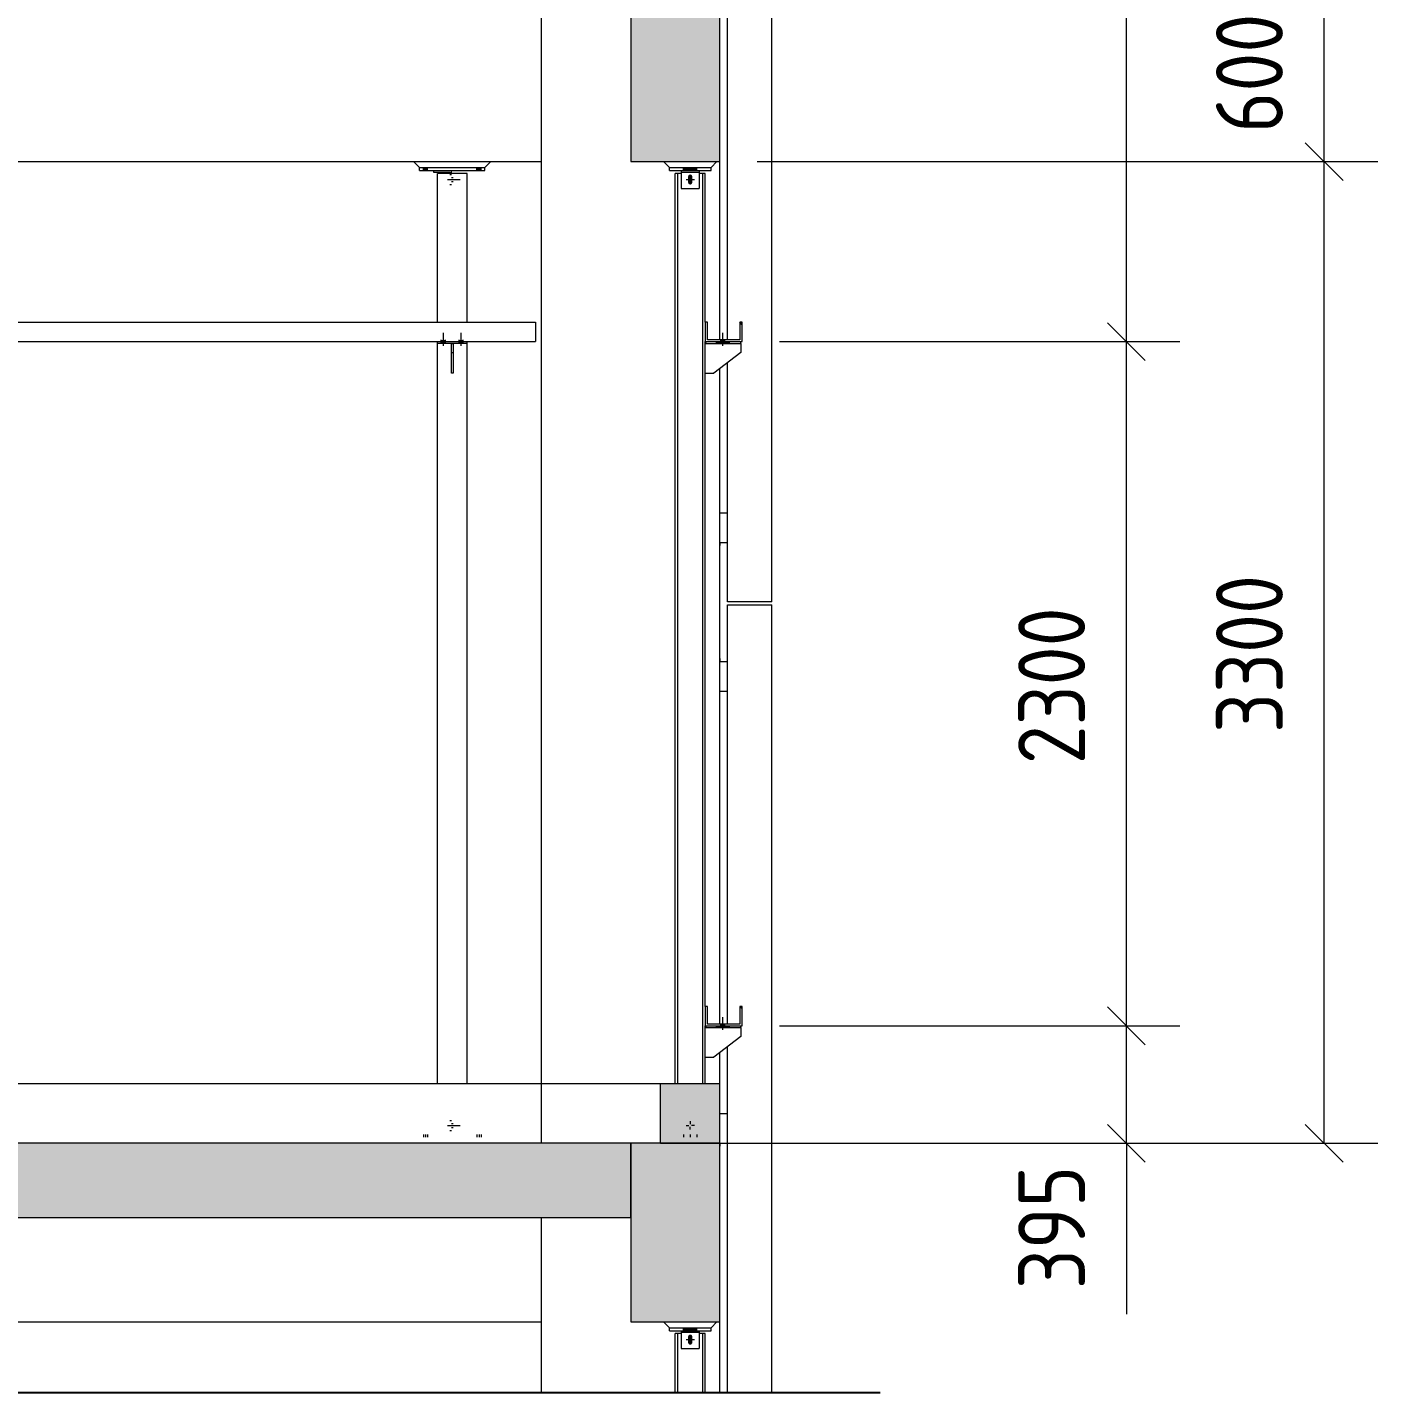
# Model space of a CAD drawing. Header units: millimetres. Extents: x -187664 to 435448, y -313239 to 299894.
# Drawn here: x 114289 to 118829, y -116743 to -112153 of the extents above; entities that cross this region are included whole.
import ezdxf

# ---------------------------------------------------------------- set-up
doc = ezdxf.new("R2010")
doc.units = ezdxf.units.MM
doc.linetypes.add('XKITLINE00', pattern=[0])
doc.linetypes.add('XKITLINE02', pattern=[4, 2, -2])
doc.layers.add('000 - EXISTING_CONCRETE_MAIN_COLOR_1', color=7, linetype='Continuous')
doc.layers.add('000 - EXISTING_PRECAST_MAIN_COLOR_1', color=7, linetype='Continuous')
doc.layers.add('000 - EXISTING_STEEL-STRUCTURE_DEF_SUB', color=7, linetype='Continuous', plot=False)
for name, color, linetype, lineweight in [('Bolt', 7, 'Continuous', 0), ('Part', 7, 'Continuous', 0), ('Z-DIMENSIONS', 7, 'Continuous', 0)]:
    doc.layers.add(name, color=color, linetype=linetype, lineweight=lineweight)
doc.styles.add('ISOCPEUR', font='isocpeur.ttf')

# ---------------------------------------------------------------- blocks, each defined once
blk = doc.blocks.new('*A9594')
at = {"layer": 'Part'}
blk.add_hatch(color=7, dxfattribs=at).paths.add_polyline_path([(866.566, -4.171), (866.566, 0.629), (868.966, 0.629), (868.966, -4.171)], flags=17)
blk = doc.blocks.new('*A9695')
at = {"layer": 'Part'}
blk.add_hatch(color=7, dxfattribs=at).paths.add_polyline_path([(867.366, 0.629), (867.366, 2.229), (868.966, 2.229), (868.966, 0.629)], flags=17)
blk = doc.blocks.new('*A9796')
at = {"layer": 'Part'}
blk.add_hatch(color=7, dxfattribs=at).paths.add_polyline_path([(866.566, -1.371), (762.273, -1.371), (762.273, 0.629), (866.566, 0.629)], flags=17)
blk = doc.blocks.new('*A105104')
at = {"layer": 'Part'}
blk.add_hatch(color=7, dxfattribs=at).paths.add_polyline_path([(866.566, 27.029), (866.566, 31.829), (868.966, 31.829), (868.966, 27.029)], flags=17)
blk = doc.blocks.new('*A234233')
at = {"layer": '000 - EXISTING_STEEL-STRUCTURE_DEF_SUB', "color": 7, "linetype": 'XKITLINE00', "lineweight": 0}
blk.add_line((869.566125, 4.244862), (869.502125, 4.308862), dxfattribs=at)
blk = doc.blocks.new('*A250249')
at = {"layer": '000 - EXISTING_STEEL-STRUCTURE_DEF_SUB', "color": 7, "linetype": 'XKITLINE00', "lineweight": 0}
for p in [(869.566125, 22.644862), (869.502125, 22.708862)]:
    blk.add_line(p, (869.502125, 22.708862), dxfattribs=at)
blk = doc.blocks.new('*A25872507')
at = {"layer": 'Part', "color": 7, "linetype": 'XKITLINE00', "lineweight": 0}
for p, q in [((862.16613, 26.708862), (861.36613, 26.708862)), ((861.36613, 22.708862), (861.36613, 26.708862)), ((862.16613, 22.708862), (862.16613, 26.708862)), ((861.36613, 2.228857), (861.36613, 22.140862)), ((862.16613, 2.228857), (862.16613, 22.140862))]:
    blk.add_line(p, q, dxfattribs=at)
blk = doc.blocks.new('*A25892509')
at = {"layer": 'Bolt', "color": 7, "linetype": 'XKITLINE02', "lineweight": 0}
for p, q in [((861.63877, 1.108862), (861.98213, 1.108862)), ((861.70213, 1.244862), (861.74213, 1.244862)), ((861.74213, 1.164862), (861.79013, 1.164862)), ((861.70213, 0.972862), (861.74213, 0.972862)), ((861.74213, 1.052862), (861.79013, 1.052862))]:
    blk.add_line(p, q, dxfattribs=at)
blk = doc.blocks.new('*A25902510')
at = {"layer": 'Bolt', "color": 7, "linetype": 'XKITLINE02', "lineweight": 0}
for p, q in [((860.99013, 0.868862), (860.99013, 0.788862)), ((861.04613, 0.868862), (861.04613, 0.788862)), ((861.10213, 0.868862), (861.10213, 0.788862)), ((862.43013, 0.868862), (862.43013, 0.788862)), ((862.48613, 0.868862), (862.48613, 0.788862)), ((862.54213, 0.868862), (862.54213, 0.788862))]:
    blk.add_line(p, q, dxfattribs=at)
blk = doc.blocks.new('*A25932513')
at = {"layer": 'Part', "color": 7, "linetype": 'XKITLINE00', "lineweight": 0}
for p, q in [((864.166152, 0.628857), (864.166152, 65.028862)), ((868.966152, 22.236862), (868.966152, 27.028862)), ((868.966152, 3.836862), (868.966152, 21.465328)), ((868.966152, 2.228857), (868.966152, 3.065328)), ((864.166152, -6.078645), (864.166152, -1.371143)), ((868.966152, -6.078645), (868.966152, -4.171138))]:
    blk.add_line(p, q, dxfattribs=at)
blk = doc.blocks.new('*A25942514')
at = {"layer": '000 - EXISTING_STEEL-STRUCTURE_DEF_SUB', "color": 7, "linetype": 'XKITLINE00', "lineweight": 0}
for p, q in [((867.926151, -4.491138), (867.766125, -4.491138)), ((867.766125, -6.078645), (867.766125, -4.491138)), ((867.830125, -6.078645), (867.830125, -4.491138)), ((868.566125, -4.491138), (868.406151, -4.491138)), ((868.502125, -6.078645), (868.502125, -4.491138)), ((868.566125, -6.078645), (868.566125, -4.491138))]:
    blk.add_line(p, q, dxfattribs=at)
blk = doc.blocks.new('*A25952515')
at = {"layer": '000 - EXISTING_STEEL-STRUCTURE_DEF_SUB'}
blk.add_hatch(color=7, dxfattribs=at).paths.add_polyline_path([(867.99, -4.411), (867.99, -4.331), (868.342, -4.331), (868.342, -4.411)], flags=17)
at = {"layer": '000 - EXISTING_STEEL-STRUCTURE_DEF_SUB', "color": 7, "linetype": 'XKITLINE00', "lineweight": 0}
for p, q in [((867.99, -4.411), (867.99, -4.331)), ((868.166, -4.411), (868.166, -4.331)), ((868.342, -4.411), (868.342, -4.331))]:
    blk.add_line(p, q, dxfattribs=at)
at = {"layer": '000 - EXISTING_STEEL-STRUCTURE_DEF_SUB', "color": 7, "linetype": 'XKITLINE02', "lineweight": 0}
for p, q in [((867.99, -4.411), (867.99, -4.331)), ((868.166, -4.411), (868.166, -4.331)), ((868.342, -4.411), (868.342, -4.331))]:
    blk.add_line(p, q, dxfattribs=at)
blk = doc.blocks.new('*A25962516')
at = {"layer": '000 - EXISTING_STEEL-STRUCTURE_DEF_SUB'}
blk.add_hatch(color=7, dxfattribs=at).paths.add_polyline_path([(868.166, -4.787), (868.145, -4.783), (868.127, -4.771), (868.114, -4.753), (868.11, -4.731), (868.11, -4.571), (868.114, -4.55), (868.127, -4.532), (868.145, -4.519), (868.166, -4.515), (868.188, -4.519), (868.206, -4.532), (868.218, -4.55), (868.222, -4.571), (868.222, -4.731), (868.218, -4.753), (868.206, -4.771), (868.188, -4.783)], flags=17)
at = {"layer": '000 - EXISTING_STEEL-STRUCTURE_DEF_SUB', "color": 7, "linetype": 'XKITLINE00', "lineweight": 0}
for p, q in [((868.054, -4.651), (868.278, -4.651)), ((868.166, -4.539), (868.166, -4.763))]:
    blk.add_line(p, q, dxfattribs=at)
blk = doc.blocks.new('*A25972517')
at = {"layer": '000 - EXISTING_STEEL-STRUCTURE_DEF_SUB', "color": 7, "linetype": 'XKITLINE00', "lineweight": 0}
for p, q in [((867.926151, -4.411138), (867.926151, -4.891138)), ((867.926151, -4.451138), (868.406151, -4.451138)), ((868.406151, -4.411138), (868.406151, -4.891138)), ((867.926151, -4.891138), (868.406151, -4.891138))]:
    blk.add_line(p, q, dxfattribs=at)
blk = doc.blocks.new('*A25982518')
at = {"layer": '000 - EXISTING_STEEL-STRUCTURE_DEF_SUB', "color": 7, "linetype": 'XKITLINE00', "lineweight": 0}
for p, q in [((867.446125, -4.171138), (867.606125, -4.331138)), ((867.606125, -4.331138), (868.726125, -4.331138)), ((868.726125, -4.331138), (868.886125, -4.171138))]:
    blk.add_line(p, q, dxfattribs=at)
blk = doc.blocks.new('*A25992519')
at = {"layer": '000 - EXISTING_STEEL-STRUCTURE_DEF_SUB', "color": 7, "linetype": 'XKITLINE00', "lineweight": 0}
for p, q in [((867.606125, -4.411138), (867.606125, -4.331138)), ((867.606125, -4.331138), (868.726125, -4.331138)), ((868.726125, -4.411138), (868.726125, -4.331138)), ((867.606125, -4.411138), (868.726125, -4.411138))]:
    blk.add_line(p, q, dxfattribs=at)
blk = doc.blocks.new('*A26002520')
at = {"layer": '000 - EXISTING_STEEL-STRUCTURE_DEF_SUB', "color": 7, "linetype": 'XKITLINE00', "lineweight": 0}
for p, q in [((868.630125, 4.308862), (868.566125, 4.308862)), ((868.566125, 4.308862), (868.566125, 3.788862)), ((868.630125, 3.836862), (868.630125, 4.308862)), ((869.566125, 4.308862), (869.502125, 4.308862)), ((869.502125, 4.308862), (869.502125, 3.836862)), ((869.566125, 3.788862), (869.566125, 4.308862)), ((868.566125, 3.788862), (869.566125, 3.788862)), ((869.502125, 3.836862), (868.630125, 3.836862))]:
    blk.add_line(p, q, dxfattribs=at)
blk = doc.blocks.new('*A26012521')
at = {"layer": 'Part', "color": 7, "linetype": 'XKITLINE00', "lineweight": 0}
for p, q in [((868.966152, 0.628862), (866.566152, 0.628862)), ((866.566152, 0.628862), (866.566152, -4.171138)), ((868.966152, -4.171138), (868.966152, 0.628862)), ((866.566152, -4.171138), (868.966152, -4.171138))]:
    blk.add_line(p, q, dxfattribs=at)
blk = doc.blocks.new('*A26022522')
at = {"layer": '000 - EXISTING_STEEL-STRUCTURE_DEF_SUB', "color": 7, "linetype": 'XKITLINE00', "lineweight": 0}
for p, q in [((867.926151, 26.708862), (867.766125, 26.708862)), ((867.766125, 2.228857), (867.766125, 26.708862)), ((867.830125, 2.228857), (867.830125, 26.708862)), ((868.566125, 26.708862), (868.406151, 26.708862)), ((868.502125, 2.228857), (868.502125, 26.708862)), ((868.566125, 22.708862), (868.566125, 26.708862)), ((868.566125, 4.308862), (868.566125, 22.188862)), ((868.566125, 2.228857), (868.566125, 3.788862))]:
    blk.add_line(p, q, dxfattribs=at)
blk = doc.blocks.new('*A26032523')
at = {"layer": '000 - EXISTING_PRECAST_MAIN_COLOR_1', "color": 7, "linetype": 'XKITLINE00', "lineweight": 0}
for p, q in [((869.166145, 3.836862), (869.166145, 15.108862)), ((869.166145, 15.108862), (870.366145, 15.108862)), ((870.366145, -6.078645), (870.366145, 15.108862)), ((869.166145, -6.078645), (869.166145, 3.220878))]:
    blk.add_line(p, q, dxfattribs=at)
blk = doc.blocks.new('*A26042524')
at = {"layer": '000 - EXISTING_PRECAST_MAIN_COLOR_1', "color": 7, "linetype": 'XKITLINE00', "lineweight": 0}
for p, q in [((869.166145, 39.108862), (870.366145, 39.108862)), ((869.166145, 22.236862), (869.166145, 39.108862)), ((870.366145, 15.188862), (870.366145, 39.108862)), ((869.166145, 15.188862), (869.166145, 21.620878)), ((870.366145, 15.188862), (869.166145, 15.188862))]:
    blk.add_line(p, q, dxfattribs=at)
blk = doc.blocks.new('*A26052525')
at = {"layer": 'Part', "color": 7, "linetype": 'XKITLINE00', "lineweight": 0}
for p, q in [((868.968635, 0.628862), (868.966152, 0.628862)), ((868.966152, 0.548862), (868.968635, 0.548862)), ((868.968635, 0.548862), (868.968635, 0.628862))]:
    blk.add_line(p, q, dxfattribs=at)
blk = doc.blocks.new('*A26062526')
at = {"layer": 'Bolt', "color": 7, "linetype": 'XKITLINE02', "lineweight": 0}
for p, q in [((867.990125, 0.868862), (867.990125, 0.788862)), ((867.990125, 0.868862), (867.990125, 0.788862)), ((868.166125, 0.868862), (868.166125, 0.788862)), ((868.166125, 0.868862), (868.166125, 0.788862)), ((868.342125, 0.868862), (868.342125, 0.788862)), ((868.342125, 0.868862), (868.342125, 0.788862))]:
    blk.add_line(p, q, dxfattribs=at)
blk = doc.blocks.new('*A26072527')
at = {"layer": '000 - EXISTING_STEEL-STRUCTURE_DEF_SUB'}
for points in [[(868.87, 3.741), (868.87, 3.789), (869.222, 3.789), (869.222, 3.741)], [(868.87, 3.741), (868.87, 3.789), (869.222, 3.789), (869.222, 3.741)], [(868.99, 3.789), (868.99, 3.837), (869.102, 3.837), (869.102, 3.789)], [(868.99, 3.789), (868.99, 3.837), (869.102, 3.837), (869.102, 3.789)]]:
    blk.add_hatch(color=7, dxfattribs=at).paths.add_polyline_path(points, flags=17)
at = {"layer": '000 - EXISTING_STEEL-STRUCTURE_DEF_SUB', "color": 7, "linetype": 'XKITLINE00', "lineweight": 0}
for p, q in [((868.87, 3.741), (868.87, 3.789)), ((868.87, 3.741), (868.87, 3.789)), ((868.99, 3.789), (868.99, 3.837)), ((868.99, 3.789), (868.99, 3.837)), ((869.046, 3.678), (869.046, 4.021)), ((869.046, 3.678), (869.046, 4.021)), ((869.102, 3.789), (869.102, 3.837)), ((869.102, 3.789), (869.102, 3.837)), ((869.222, 3.741), (869.222, 3.789)), ((869.222, 3.741), (869.222, 3.789))]:
    blk.add_line(p, q, dxfattribs=at)
blk = doc.blocks.new('*A26082528')
at = {"layer": '000 - EXISTING_STEEL-STRUCTURE_DEF_SUB', "color": 7, "linetype": 'XKITLINE00', "lineweight": 0}
for p, q in [((869.526125, 3.740862), (869.526125, 3.500862)), ((869.526125, 3.500862), (868.806125, 2.940862)), ((868.566125, 2.940862), (868.806125, 2.940862))]:
    blk.add_line(p, q, dxfattribs=at)
blk = doc.blocks.new('*A26092529')
at = {"layer": '000 - EXISTING_STEEL-STRUCTURE_DEF_SUB', "color": 7, "linetype": 'XKITLINE00', "lineweight": 0}
for p, q in [((868.566125, 3.740862), (868.614125, 3.788862)), ((868.566125, 3.740862), (869.526125, 3.740862)), ((869.526125, 3.740862), (869.526125, 3.788862))]:
    blk.add_line(p, q, dxfattribs=at)
blk = doc.blocks.new('*A26102530')
at = {"layer": 'Bolt', "color": 7, "linetype": 'XKITLINE00', "lineweight": 0}
for p, q in [((868.054099, 1.108862), (868.128691, 1.108862)), ((868.166099, 1.220862), (868.166099, 1.14627)), ((868.278099, 1.108862), (868.203507, 1.108862)), ((868.166099, 0.996862), (868.166099, 1.071454))]:
    blk.add_line(p, q, dxfattribs=at)
blk = doc.blocks.new('*A26112531')
at = {"layer": 'Part', "color": 7, "linetype": 'XKITLINE00', "lineweight": 0}
for p, q in [((868.966152, 1.428862), (869.166145, 1.428862)), ((868.968635, 0.628862), (869.166145, 0.628862))]:
    blk.add_line(p, q, dxfattribs=at)
blk = doc.blocks.new('*A26122532')
at = {"layer": '000 - EXISTING_STEEL-STRUCTURE_DEF_SUB', "color": 7, "linetype": 'XKITLINE00', "lineweight": 0}
for p, q in [((868.968635, 13.588862), (869.166146, 13.588862)), ((868.966152, 12.788862), (869.166146, 12.788862))]:
    blk.add_line(p, q, dxfattribs=at)
blk = doc.blocks.new('*A26132533')
at = {"layer": '000 - EXISTING_STEEL-STRUCTURE_DEF_SUB', "color": 7, "linetype": 'XKITLINE00', "lineweight": 0}
for p, q in [((868.968635, 13.668863), (868.966152, 13.668863)), ((868.966152, 13.588863), (868.968635, 13.588863)), ((868.968635, 13.588863), (868.968635, 13.668863))]:
    blk.add_line(p, q, dxfattribs=at)
blk = doc.blocks.new('*A26192536')
at = {"layer": '000 - EXISTING_CONCRETE_MAIN_COLOR_1', "color": 7, "linetype": 'XKITLINE00', "lineweight": 0}
for p, q in [((762.273467, 31.828862), (767.718133, 31.828862)), ((769.318133, 31.828862), (769.446157, 31.828862)), ((781.286157, 31.828862), (781.446157, 31.828862)), ((817.286157, 31.828862), (864.16613, 31.828862)), ((864.16613, 27.028862), (864.16613, 31.828862)), ((762.273467, 27.028862), (767.718133, 27.028862)), ((769.318133, 27.028862), (769.446157, 27.028862)), ((781.286157, 27.028862), (781.446157, 27.028862)), ((793.286157, 27.028862), (793.446157, 27.028862)), ((805.286157, 27.028862), (805.446157, 27.028862)), ((817.286157, 27.028862), (864.16613, 27.028862))]:
    blk.add_line(p, q, dxfattribs=at)
blk = doc.blocks.new('*A26532566')
at = {"layer": 'Part', "color": 7, "linetype": 'XKITLINE00', "lineweight": 0}
for p, q in [((868.966152, 2.228857), (817.286157, 2.228857)), ((867.366152, 0.628857), (867.366152, 2.228857)), ((868.966152, 0.628857), (868.966152, 2.228857)), ((867.366152, 0.628857), (868.966152, 0.628857))]:
    blk.add_line(p, q, dxfattribs=at)
blk = doc.blocks.new('*A26542567')
at = {"layer": '000 - EXISTING_CONCRETE_MAIN_COLOR_1', "color": 7, "linetype": 'XKITLINE00', "lineweight": 0}
for p, q in [((864.16613, -4.171138), (864.16613, -1.371143)), ((762.273467, -4.171138), (766.518152, -4.171138)), ((770.118152, -4.171138), (812.566133, -4.171138)), ((814.966133, -4.171138), (864.16613, -4.171138))]:
    blk.add_line(p, q, dxfattribs=at)
blk = doc.blocks.new('*A26552568')
at = {"layer": 'Part', "color": 7, "linetype": 'XKITLINE00', "lineweight": 0}
for p, q in [((866.566152, 0.628857), (762.273467, 0.628857)), ((866.566152, -1.371143), (866.566152, 0.628857)), ((762.273467, -1.371143), (866.566152, -1.371143))]:
    blk.add_line(p, q, dxfattribs=at)
blk = doc.blocks.new('*A27692679')
at = {"layer": 'Part', "color": 7, "linetype": 'XKITLINE00', "lineweight": 0}
for p, q in [((817.526152, 22.708862), (817.526152, 22.188862)), ((817.526152, 22.708862), (864.006152, 22.708862)), ((864.006152, 22.708862), (864.006152, 22.188862)), ((817.526152, 22.188862), (864.006152, 22.188862))]:
    blk.add_line(p, q, dxfattribs=at)
blk = doc.blocks.new('*A28022712')
at = {"layer": '000 - EXISTING_STEEL-STRUCTURE_DEF_SUB', "color": 7, "linetype": 'XKITLINE00', "lineweight": 0}
for p, q in [((868.630125, 22.708862), (868.566125, 22.708862)), ((868.566125, 22.708862), (868.566125, 22.188862)), ((868.630125, 22.236862), (868.630125, 22.708862)), ((869.566125, 22.708862), (869.502125, 22.708862)), ((869.502125, 22.708862), (869.502125, 22.236862)), ((869.566125, 22.188862), (869.566125, 22.708862)), ((868.566125, 22.188862), (869.566125, 22.188862)), ((869.502125, 22.236862), (868.630125, 22.236862))]:
    blk.add_line(p, q, dxfattribs=at)
blk = doc.blocks.new('*A28032713')
at = {"layer": '000 - EXISTING_STEEL-STRUCTURE_DEF_SUB', "color": 7, "linetype": 'XKITLINE00', "lineweight": 0}
for p, q in [((867.926151, 26.788862), (867.926151, 26.308862)), ((867.926151, 26.748862), (868.406151, 26.748862)), ((868.406151, 26.788862), (868.406151, 26.308862)), ((867.926151, 26.308862), (868.406151, 26.308862))]:
    blk.add_line(p, q, dxfattribs=at)
blk = doc.blocks.new('*A28042714')
at = {"layer": '000 - EXISTING_STEEL-STRUCTURE_DEF_SUB'}
blk.add_hatch(color=7, dxfattribs=at).paths.add_polyline_path([(868.166, 26.413), (868.145, 26.417), (868.127, 26.429), (868.114, 26.447), (868.11, 26.469), (868.11, 26.629), (868.114, 26.65), (868.127, 26.668), (868.145, 26.681), (868.166, 26.685), (868.188, 26.681), (868.206, 26.668), (868.218, 26.65), (868.222, 26.629), (868.222, 26.469), (868.218, 26.447), (868.206, 26.429), (868.188, 26.417)], flags=17)
at = {"layer": '000 - EXISTING_STEEL-STRUCTURE_DEF_SUB', "color": 7, "linetype": 'XKITLINE00', "lineweight": 0}
for p, q in [((868.054, 26.549), (868.278, 26.549)), ((868.166, 26.661), (868.166, 26.437))]:
    blk.add_line(p, q, dxfattribs=at)
blk = doc.blocks.new('*A28052715')
at = {"layer": '000 - EXISTING_STEEL-STRUCTURE_DEF_SUB'}
blk.add_hatch(color=7, dxfattribs=at).paths.add_polyline_path([(867.99, 26.789), (867.99, 26.869), (868.342, 26.869), (868.342, 26.789)], flags=17)
at = {"layer": '000 - EXISTING_STEEL-STRUCTURE_DEF_SUB', "color": 7, "linetype": 'XKITLINE00', "lineweight": 0}
for p, q in [((867.99, 26.789), (867.99, 26.869)), ((868.166, 26.789), (868.166, 26.869)), ((868.342, 26.789), (868.342, 26.869))]:
    blk.add_line(p, q, dxfattribs=at)
at = {"layer": '000 - EXISTING_STEEL-STRUCTURE_DEF_SUB', "color": 7, "linetype": 'XKITLINE02', "lineweight": 0}
for p, q in [((867.99, 26.789), (867.99, 26.869)), ((868.166, 26.789), (868.166, 26.869)), ((868.342, 26.789), (868.342, 26.869))]:
    blk.add_line(p, q, dxfattribs=at)
blk = doc.blocks.new('*A28062716')
at = {"layer": '000 - EXISTING_STEEL-STRUCTURE_DEF_SUB'}
for points in [[(868.87, 22.141), (868.87, 22.189), (869.222, 22.189), (869.222, 22.141)], [(868.87, 22.141), (868.87, 22.189), (869.222, 22.189), (869.222, 22.141)], [(868.99, 22.189), (868.99, 22.237), (869.102, 22.237), (869.102, 22.189)], [(868.99, 22.189), (868.99, 22.237), (869.102, 22.237), (869.102, 22.189)]]:
    blk.add_hatch(color=7, dxfattribs=at).paths.add_polyline_path(points, flags=17)
at = {"layer": '000 - EXISTING_STEEL-STRUCTURE_DEF_SUB', "color": 7, "linetype": 'XKITLINE00', "lineweight": 0}
for p, q in [((869.046, 22.078), (869.046, 22.421)), ((869.046, 22.078), (869.046, 22.421)), ((868.87, 22.141), (868.87, 22.189)), ((868.87, 22.141), (868.87, 22.189)), ((868.99, 22.189), (868.99, 22.237)), ((868.99, 22.189), (868.99, 22.237)), ((869.102, 22.189), (869.102, 22.237)), ((869.102, 22.189), (869.102, 22.237)), ((869.222, 22.141), (869.222, 22.189)), ((869.222, 22.141), (869.222, 22.189))]:
    blk.add_line(p, q, dxfattribs=at)
blk = doc.blocks.new('*A28072717')
at = {"layer": '000 - EXISTING_STEEL-STRUCTURE_DEF_SUB', "color": 7, "linetype": 'XKITLINE00', "lineweight": 0}
for p, q in [((869.526125, 22.140862), (869.526125, 21.900862)), ((869.526125, 21.900862), (868.806125, 21.340862)), ((868.566125, 21.340862), (868.806125, 21.340862))]:
    blk.add_line(p, q, dxfattribs=at)
blk = doc.blocks.new('*A28082718')
at = {"layer": '000 - EXISTING_STEEL-STRUCTURE_DEF_SUB', "color": 7, "linetype": 'XKITLINE00', "lineweight": 0}
for p, q in [((868.566125, 22.140862), (868.614125, 22.188862)), ((868.566125, 22.140862), (869.526125, 22.140862)), ((869.526125, 22.140862), (869.526125, 22.188862))]:
    blk.add_line(p, q, dxfattribs=at)
blk = doc.blocks.new('*A28092719')
at = {"layer": '000 - EXISTING_STEEL-STRUCTURE_DEF_SUB', "color": 7, "linetype": 'XKITLINE00', "lineweight": 0}
for p, q in [((867.446125, 27.028862), (867.606125, 26.868862)), ((867.606125, 26.868862), (868.726125, 26.868862)), ((868.726125, 26.868862), (868.886125, 27.028862))]:
    blk.add_line(p, q, dxfattribs=at)
blk = doc.blocks.new('*A28102720')
at = {"layer": '000 - EXISTING_STEEL-STRUCTURE_DEF_SUB', "color": 7, "linetype": 'XKITLINE00', "lineweight": 0}
for p, q in [((867.606125, 26.788862), (867.606125, 26.868862)), ((867.606125, 26.868862), (868.726125, 26.868862)), ((868.726125, 26.788862), (868.726125, 26.868862)), ((867.606125, 26.788862), (868.726125, 26.788862))]:
    blk.add_line(p, q, dxfattribs=at)
blk = doc.blocks.new('*A28112721')
at = {"layer": '000 - EXISTING_STEEL-STRUCTURE_DEF_SUB', "color": 7, "linetype": 'XKITLINE00', "lineweight": 0}
for p, q in [((868.968635, 16.788862), (868.966152, 16.788862)), ((868.966152, 16.708862), (868.968635, 16.708862)), ((868.968635, 16.708862), (868.968635, 16.788862))]:
    blk.add_line(p, q, dxfattribs=at)
blk = doc.blocks.new('*A28122722')
at = {"layer": '000 - EXISTING_STEEL-STRUCTURE_DEF_SUB', "color": 7, "linetype": 'XKITLINE00', "lineweight": 0}
for p, q in [((868.966152, 17.588862), (869.166145, 17.588862)), ((868.968635, 16.788862), (869.166145, 16.788862))]:
    blk.add_line(p, q, dxfattribs=at)
blk = doc.blocks.new('*A28132723')
at = {"layer": 'Part', "color": 7, "linetype": 'XKITLINE00', "lineweight": 0}
for p, q in [((868.966152, 31.828862), (866.566152, 31.828862)), ((866.566152, 31.828862), (866.566152, 27.028862)), ((868.966152, 27.028862), (868.966152, 31.828862)), ((866.566152, 27.028862), (868.966152, 27.028862))]:
    blk.add_line(p, q, dxfattribs=at)
blk = doc.blocks.new('*A28812791')
at = {"layer": 'Part', "color": 7, "linetype": 'XKITLINE00', "lineweight": 0}
for p, q in [((860.88613, 26.788862), (860.88613, 26.868862)), ((860.88613, 26.868862), (862.64613, 26.868862)), ((862.64613, 26.788862), (862.64613, 26.868862)), ((860.88613, 26.788862), (862.64613, 26.788862))]:
    blk.add_line(p, q, dxfattribs=at)
blk = doc.blocks.new('*A28822792')
at = {"layer": 'Part', "color": 7, "linetype": 'XKITLINE00', "lineweight": 0}
for p, q in [((860.72613, 27.028862), (860.88613, 26.868862)), ((860.88613, 26.868862), (862.64613, 26.868862)), ((862.64613, 26.868862), (862.80613, 27.028862))]:
    blk.add_line(p, q, dxfattribs=at)
blk = doc.blocks.new('*A28832793')
at = {"layer": 'Part', "color": 7, "linetype": 'XKITLINE00', "lineweight": 0}
for p, q in [((861.26213, 26.788862), (861.26213, 26.748862)), ((861.26213, 26.748862), (861.70213, 26.748862)), ((861.70213, 26.748862), (861.70213, 26.708862)), ((861.74213, 26.708862), (861.74213, 26.788862))]:
    blk.add_line(p, q, dxfattribs=at)
blk = doc.blocks.new('*A28842794')
at = {"layer": 'Bolt', "color": 7, "linetype": 'XKITLINE02', "lineweight": 0}
for p, q in [((861.63877, 26.548862), (861.98213, 26.548862)), ((861.70213, 26.684862), (861.74213, 26.684862)), ((861.74213, 26.604862), (861.79013, 26.604862)), ((861.74213, 26.492862), (861.79013, 26.492862)), ((861.70213, 26.412862), (861.74213, 26.412862))]:
    blk.add_line(p, q, dxfattribs=at)
blk = doc.blocks.new('*A28852795')
at = {"layer": 'Bolt'}
for points in [[(860.99, 26.789), (860.99, 26.869), (861.102, 26.869), (861.102, 26.789)], [(862.43, 26.789), (862.43, 26.869), (862.542, 26.869), (862.542, 26.789)]]:
    blk.add_hatch(color=7, dxfattribs=at).paths.add_polyline_path(points, flags=17)
at = {"layer": 'Bolt', "color": 7, "linetype": 'XKITLINE00', "lineweight": 0}
for p, q in [((860.99, 26.789), (860.99, 26.869)), ((861.046, 26.789), (861.046, 26.869)), ((861.102, 26.789), (861.102, 26.869)), ((862.43, 26.789), (862.43, 26.869)), ((862.486, 26.789), (862.486, 26.869)), ((862.542, 26.789), (862.542, 26.869))]:
    blk.add_line(p, q, dxfattribs=at)
blk = doc.blocks.new('*A28862796')
at = {"layer": 'Part', "color": 7, "linetype": 'XKITLINE00', "lineweight": 0}
for p, q in [((861.36613, 22.140862), (861.36613, 22.188862)), ((862.16613, 22.140862), (861.36613, 22.140862)), ((862.16613, 22.140862), (862.16613, 22.188862))]:
    blk.add_line(p, q, dxfattribs=at)
blk = doc.blocks.new('*A28872797')
at = {"layer": 'Part', "color": 7, "linetype": 'XKITLINE00', "lineweight": 0}
for p, q in [((861.74213, 22.140862), (861.79013, 22.140862)), ((861.74213, 21.340862), (861.74213, 22.140862)), ((861.79013, 22.140862), (861.79013, 21.340862)), ((861.74213, 21.900862), (861.79013, 21.900862)), ((861.79013, 21.340862), (861.74213, 21.340862))]:
    blk.add_line(p, q, dxfattribs=at)
blk = doc.blocks.new('*A28882798')
at = {"layer": 'Bolt'}
for points in [[(861.47, 22.189), (861.47, 22.237), (861.582, 22.237), (861.582, 22.189)], [(861.47, 22.141), (861.47, 22.189), (861.582, 22.189), (861.582, 22.141)], [(861.95, 22.189), (861.95, 22.237), (862.062, 22.237), (862.062, 22.189)], [(861.95, 22.141), (861.95, 22.189), (862.062, 22.189), (862.062, 22.141)]]:
    blk.add_hatch(color=7, dxfattribs=at).paths.add_polyline_path(points, flags=17)
at = {"layer": 'Bolt', "color": 7, "linetype": 'XKITLINE00', "lineweight": 0}
for p, q in [((861.526, 22.078), (861.526, 22.421)), ((862.006, 22.078), (862.006, 22.421)), ((861.47, 22.189), (861.47, 22.237)), ((861.47, 22.141), (861.47, 22.189)), ((861.582, 22.189), (861.582, 22.237)), ((861.582, 22.141), (861.582, 22.189)), ((861.95, 22.189), (861.95, 22.237)), ((861.95, 22.141), (861.95, 22.189)), ((862.062, 22.189), (862.062, 22.237)), ((862.062, 22.141), (862.062, 22.189))]:
    blk.add_line(p, q, dxfattribs=at)
blk = doc.blocks.new('*A29642872')
at = {"layer": 'Z-DIMENSIONS', "color": 7, "linetype": 'XKITLINE00', "lineweight": 0}
for p, q in [((884.709821, 27.537979), (885.728055, 26.519746)), ((869.966152, 27.028862), (886.658938, 27.028862)), ((885.218938, 0.628857), (885.218938, 27.028862)), ((884.709821, 1.137974), (885.728055, 0.11974)), ((869.966152, 0.628857), (886.658938, 0.628857))]:
    blk.add_line(p, q, dxfattribs=at)
at = {"layer": 'Z-DIMENSIONS', "color": 7}
for p in [(885.218938, 27.028862), (885.218938, 0.628857)]:
    blk.add_point(p, dxfattribs=at)
at = {"layer": 'Z-DIMENSIONS', "color": 7, "style": 'ISOCPEUR', "width": 0.85}
blk.add_text('3300', height=1.8, rotation=90.00021, dxfattribs=at).set_placement((884.108938, 11.663235))
blk = doc.blocks.new('*A29652873')
at = {"layer": 'Z-DIMENSIONS', "color": 7, "linetype": 'XKITLINE00', "lineweight": 0}
for p, q in [((879.389489, 22.697979), (880.407723, 21.679746)), ((870.566125, 22.188862), (881.338606, 22.188862)), ((879.898606, 3.788862), (879.898606, 22.188862)), ((879.389489, 4.297979), (880.407723, 3.279746)), ((870.566125, 3.788862), (881.338606, 3.788862))]:
    blk.add_line(p, q, dxfattribs=at)
at = {"layer": 'Z-DIMENSIONS', "color": 7}
for p in [(879.898606, 22.188862), (879.898606, 3.788862)]:
    blk.add_point(p, dxfattribs=at)
at = {"layer": 'Z-DIMENSIONS', "color": 7, "style": 'ISOCPEUR', "width": 0.85}
blk.add_text('2300', height=1.8, rotation=90.00021, dxfattribs=at).set_placement((878.788606, 10.823237))
blk = doc.blocks.new('*A29662874')
at = {"layer": 'Z-DIMENSIONS', "color": 7, "linetype": 'XKITLINE00', "lineweight": 0}
for p, q in [((879.389489, 4.297979), (880.407723, 3.279746)), ((870.566125, 3.788862), (881.338606, 3.788862)), ((879.898606, 0.628857), (879.898606, 3.788862)), ((879.389489, 1.137974), (880.407723, 0.11974)), ((868.366152, 0.628857), (881.338606, 0.628857)), ((879.898606, 0.628857), (879.898606, -3.96958)), ((879.898606, 0.628857), (879.898606, -3.96958))]:
    blk.add_line(p, q, dxfattribs=at)
at = {"layer": 'Z-DIMENSIONS', "color": 7}
for p in [(879.898606, 3.788862), (879.898606, 0.628857)]:
    blk.add_point(p, dxfattribs=at)
at = {"layer": 'Z-DIMENSIONS', "color": 7, "style": 'ISOCPEUR', "width": 0.85}
blk.add_text('395', height=1.8, rotation=90.00021, dxfattribs=at).set_placement((878.788606, -3.29458))
blk = doc.blocks.new('*A29672875')
at = {"layer": 'Z-DIMENSIONS', "color": 7, "linetype": 'XKITLINE00', "lineweight": 0}
for p, q in [((884.709821, 32.337979), (885.728055, 31.319746)), ((869.966152, 31.828862), (876.628606, 31.828862)), ((879.148606, 31.828862), (886.658938, 31.828862)), ((885.218938, 27.028862), (885.218938, 31.828862)), ((884.709821, 27.537979), (885.728055, 26.519746)), ((869.966152, 27.028862), (886.658938, 27.028862))]:
    blk.add_line(p, q, dxfattribs=at)
at = {"layer": 'Z-DIMENSIONS', "color": 7}
for p in [(885.218938, 31.828862), (885.218938, 27.028862)]:
    blk.add_point(p, dxfattribs=at)
at = {"layer": 'Z-DIMENSIONS', "color": 7, "style": 'ISOCPEUR', "width": 0.85}
blk.add_text('600', height=1.8, rotation=90.00021, dxfattribs=at).set_placement((884.108938, 27.804644))
blk = doc.blocks.new('*A29682876')
at = {"layer": 'Z-DIMENSIONS', "color": 7, "linetype": 'XKITLINE00', "lineweight": 0}
for p, q in [((879.389489, 45.417979), (880.407723, 44.399746)), ((865.006152, 44.908862), (881.338606, 44.908862)), ((879.898606, 22.188862), (879.898606, 44.908862)), ((879.389489, 22.697979), (880.407723, 21.679746)), ((870.566125, 22.188862), (881.338606, 22.188862))]:
    blk.add_line(p, q, dxfattribs=at)
at = {"layer": 'Z-DIMENSIONS', "color": 7}
for p in [(879.898606, 44.908862), (879.898606, 22.188862)]:
    blk.add_point(p, dxfattribs=at)
at = {"layer": 'Z-DIMENSIONS', "color": 7, "style": 'ISOCPEUR', "width": 0.85}
blk.add_text('2840', height=1.8, rotation=90.00021, dxfattribs=at).set_placement((878.788606, 31.305894))

msp = doc.modelspace()

# ---------------------------------------------------------------- linework, layer by layer
at = {"color": 7}
msp.add_line((117157.036, -116743.457), (110139.688, -116743.457), dxfattribs=at)

# ---------------------------------------------------------------- block references
at = {"color": 7, "lineweight": 0, "xscale": 125, "yscale": 125, "zscale": 125}
for name in ['*A25932513', '*A29682876', '*A26042524', '*A29672875', '*A26192536', '*A105104', '*A28132723', '*A29642872', '*A28822792', '*A28812791', '*A28852795', '*A28832793', '*A28092719', '*A28102720', '*A28032713', '*A28052715', '*A25872507', '*A28842794', '*A26022522', '*A28042714', '*A27692679', '*A28022712', '*A250249', '*A29652873', '*A28882798', '*A28062716', '*A28862796', '*A28872797', '*A28082718', '*A28072717', '*A28122722', '*A28112721', '*A26032523', '*A26132533', '*A26122532', '*A29662874', '*A26002520', '*A26072527', '*A234233', '*A26092529', '*A26082528', '*A26532566', '*A9695', '*A26112531', '*A25892509', '*A26102530', '*A25902510', '*A26062526', '*A9796', '*A26552568', '*A9594', '*A26012521', '*A26052525', '*A26542567', '*A25982518', '*A25992519', '*A25972517', '*A25952515', '*A25942514', '*A25962516']:
    msp.add_blockref(name, (7997.111, -115983.596), dxfattribs=at)

doc.saveas('drawing.dxf')
